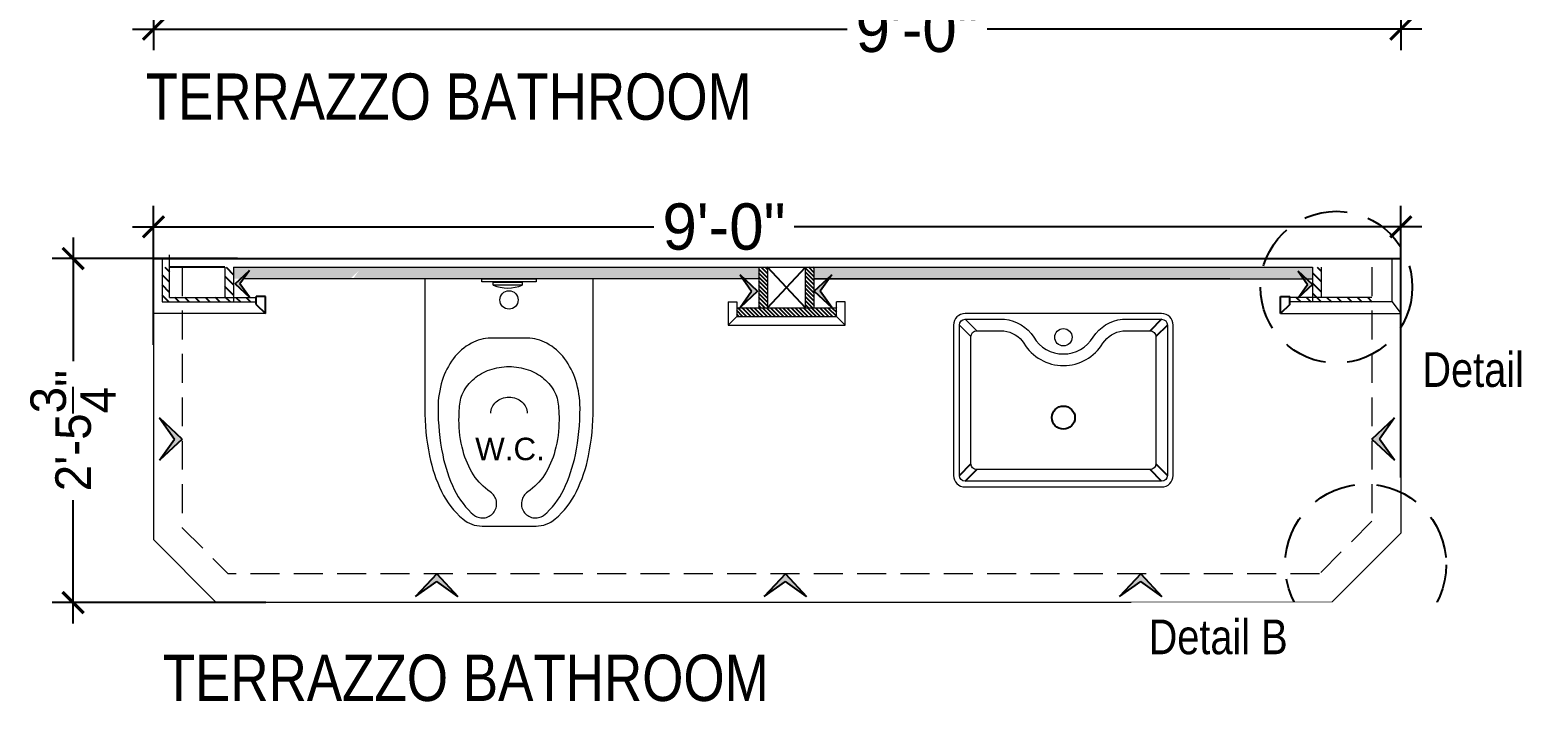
# Model space of a CAD drawing. Header units: inches. Extents: x -137722 to 81594, y -22256 to -1207.
# Drawn here: x -62770.7 to -62641.5, y -2147.6 to -2087.5 of the extents above; entities that cross this region are included whole.
import ezdxf

# ---------------------------------------------------------------- set-up
doc = ezdxf.new("R2010")
doc.units = ezdxf.units.IN
doc.header["$LTSCALE"] = 0.05
doc.header["$MEASUREMENT"] = 0
doc.header["$PDMODE"] = 3
doc.header["$PDSIZE"] = -4
doc.linetypes.add('A2-XREF-115_FURN$0$HIDDEN', pattern=[0.375, 0.25, -0.125])
doc.linetypes.add('DASHED2', pattern=[0.375, 0.25, -0.125])
doc.layers.get('Defpoints').update_dxf_attribs({"linetype": 'DASHED2'})
for name, color, linetype in [('Civil Dimension - Text', 7, 'Continuous'), ('Flooring Hatch', 251, 'Continuous'), ('Furniture Layout', 6, 'Continuous'), ('HATCH', 251, 'Continuous'), ('T-furniture', 7, 'Continuous'), ('text', 176, 'Continuous'), ('Vector Graphics', 7, 'Continuous')]:
    doc.layers.add(name, color=color, linetype=linetype)
doc.layers.add('FURNITURE', color=36, linetype='Continuous', lineweight=18)
doc.styles.add('4MMOF3-8', font='ARIALN.TTF', dxfattribs={"height": 5.12})
doc.styles.add('9-128OF1-4', font='stylu.ttf')
doc.styles.add('times', font='arial.ttf')
doc.dimstyles.new('DIM 1-4', dxfattribs={"dimtxt": 3.0792, "dimasz": 1.82, "dimexe": 1.82, "dimexo": 0, "dimgap": 0.09, "dimtad": 0, "dimzin": 0, "dimdsep": 46, "dimlunit": 4, "dimtxsty": '9-128OF1-4', "dimblk": 'ARCHTICK', "dimcen": 1.8125, "dimdle": 1.82, "dimclrd": 8, "dimclre": 8, "dimadec": 0, "dimazin": 0, "dimtfac": 1, "dimtofl": 0, "dimtmove": 0, "dimatfit": 3, "dimldrblk": 'OPEN90', "dimfxl": 1, "dimtolj": 1, "dimtzin": 0, "dimlwd": -1, "dimarcsym": 0})
pattern_1 = [(320, (-54348.9169, -68855.6186), (-0.123527825, -1.411929493), [0.147637795, -1.624015748]), (265, (-54348.9169, -68855.6186), (1.480693177, 0.273132546), [0.118110236, -1.299212598]), (10.4514445, (-54348.9271, -68855.7363), (1.357165337, -1.138796942), [0.12547282, -1.380201008]), (316.1842, (-54348.5232, -68855.6186), (-0.325825356, -2.10086876), [0.22145669, -2.43602362]), (6.6356355, (-54348.5503, -68855.7937), (1.9175563, -1.83988572), [0.188209335, -2.07030268]), (261.184164, (-54348.5232, -68855.6186), (1.9175563, -1.83988572), [0.177165354, -1.9488189]), (291, (-54348.6216, -68855.8155), (-0.792556871, -1.175013882), [0.147637795, -1.624015748]), (236, (-54348.6216, -68855.8155), (1.42746072, -0.47896719), [0.118110236, -1.299212598]), (341.4514447, (-54348.6876, -68855.9134), (0.634903844, -1.653981057), [0.125472815, -1.380201008]), (307.5, (-54348.91685, -68855.6186), (0.655302862, -0.023936723), [0, -1.283464567, 0, -1.318897638, 0, -1.304133858]), (277.5, (-54348.91685, -68855.6186), (0.776401008, -0.51785342), [0, -0.751968504, 0, -1.253937008, 0, -0.497047244]), (237.5, (-54348.91685, -68855.17964), (-0.044399354, -1.0508315673), [0, -0.492125984, 0, -1.535433071, 0, -2.037401575]), (227.5, (-54348.9169, -68854.9828), (0.197057052, -1.14800427), [0, -0.63976378, 0, -1.01968504, 0, -1.446850394])]
pattern_2 = [(315, (-54341.78057, -68855.6186), (0.441941738, 0.441941738), [])]
pattern_3 = [(315, (-54358.39426, -68855.6186), (0.441941738, 0.441941738), [])]

# ---------------------------------------------------------------- blocks, each defined once
blk = doc.blocks.new('adwawd')
at = {"layer": 'Flooring Hatch', "ltscale": 50, "true_color": 0xcd6928, "transparency": 33554687}
h = blk.add_hatch(color=32, dxfattribs=at)
h.dxf.hatch_style = 1
h.paths.add_polyline_path([(-77941.34, -7094.04), (-77946.01, -7099.05), (-77941.34, -7095.73), (-77936.68, -7099.05)])
at = {"layer": 'Civil Dimension - Text', "color": 2, "ltscale": 50}
for p, q in [((-77941.34, -7094.04), (-77946.01, -7099.05)), ((-77946.01, -7099.05), (-77941.34, -7095.73)), ((-77941.34, -7094.04), (-77936.68, -7099.05)), ((-77936.68, -7099.05), (-77941.34, -7095.73))]:
    blk.add_line(p, q, dxfattribs=at)
blk = doc.blocks.new('_ArchTick')
at = {"color": 0, "const_width": 0.15}
blk.add_lwpolyline([(-0.5, -0.5), (0.5, 0.5)], dxfattribs=at)
blk = doc.blocks.new('*D446')
at = {"layer": 'Civil Dimension - Text', "color": 8, "lineweight": -2, "ltscale": 50, "transparency": 16777216}
for p, q in [((-62760, -2077.29), (-62760, -2089.31)), ((-62652.08, -2077.29), (-62652.08, -2089.31))]:
    blk.add_line(p, q, dxfattribs=at)
at = {"layer": 'Civil Dimension - Text', "color": 8, "ltscale": 50, "transparency": 16777216}
for p, q in [((-62761.82, -2087.49), (-62699.99, -2087.49)), ((-62650.26, -2087.49), (-62687.87, -2087.49))]:
    blk.add_line(p, q, dxfattribs=at)
at = {"layer": 'Defpoints', "color": 0, "ltscale": 50, "transparency": 16777216}
for p in [(-62760, -2077.29), (-62652.08, -2077.29), (-62652.08, -2087.49)]:
    blk.add_point(p, dxfattribs=at)
at = {"layer": 'Civil Dimension - Text', "color": 8, "ltscale": 50, "transparency": 16777216, "xscale": 1.82, "yscale": 1.82, "zscale": 1.82, "rotation": 180}
blk.add_blockref('_ArchTick', (-62760, -2087.49), dxfattribs=at)
at = {"layer": 'Civil Dimension - Text', "color": 8, "ltscale": 50, "transparency": 16777216, "xscale": 1.82, "yscale": 1.82, "zscale": 1.82}
blk.add_blockref('_ArchTick', (-62652.08, -2087.49), dxfattribs=at)
at = {"layer": 'Civil Dimension - Text', "color": 0, "ltscale": 50, "transparency": 16777216, "insert": (-62693.93, -2087.49), "char_height": 4, "attachment_point": 5, "style": '9-128OF1-4'}
blk.add_mtext('\\A1;9\'-0"', dxfattribs=at)
blk = doc.blocks.new('_Open90')
at = {"color": 0, "linetype": 'ByBlock', "lineweight": -2}
for p, q in [((0, 0), (-1, 0)), ((-0.5, 0.5), (0, 0)), ((0, 0), (-0.5, -0.5))]:
    blk.add_line(p, q, dxfattribs=at)
blk = doc.blocks.new('*D447')
at = {"layer": 'Civil Dimension - Text', "color": 8, "ltscale": 50, "transparency": 16777216}
for p, q in [((-62766.96, -2105.5), (-62766.96, -2116.19)), ((-62766.96, -2138.89), (-62766.96, -2128.21))]:
    blk.add_line(p, q, dxfattribs=at)
at = {"layer": 'Civil Dimension - Text', "color": 8, "lineweight": -2, "ltscale": 50, "transparency": 16777216}
for p, q in [((-62752.74, -2107.32), (-62768.78, -2107.32)), ((-62750.27, -2137.07), (-62768.78, -2137.07))]:
    blk.add_line(p, q, dxfattribs=at)
at = {"layer": 'Defpoints', "color": 0, "ltscale": 50, "transparency": 16777216}
for p in [(-62752.74, -2107.32), (-62766.96, -2137.07), (-62750.27, -2137.07)]:
    blk.add_point(p, dxfattribs=at)
at = {"layer": 'Civil Dimension - Text', "color": 8, "ltscale": 50, "transparency": 16777216, "xscale": 1.82, "yscale": 1.82, "zscale": 1.82}
for p, rotation in [((-62766.96, -2107.32), 90), ((-62766.96, -2137.07), 270)]:
    blk.add_blockref('_ArchTick', p, dxfattribs=dict(at, rotation=rotation))
at = {"layer": 'Civil Dimension - Text', "ltscale": 50, "transparency": 16777216, "insert": (-62766.96, -2122.2), "char_height": 3.0792, "attachment_point": 5, "rotation": 90, "style": '9-128OF1-4'}
blk.add_mtext('\\A1;2\'-5{\\H1x;\\S3/4;}"', dxfattribs=at)
blk = doc.blocks.new('*D586')
at = {"layer": 'Civil Dimension - Text', "color": 8, "lineweight": -2, "ltscale": 50, "transparency": 16777216}
for p, q in [((-62760, -2114.79), (-62760, -2102.76)), ((-62652.08, -2114.79), (-62652.08, -2102.76))]:
    blk.add_line(p, q, dxfattribs=at)
at = {"layer": 'Civil Dimension - Text', "color": 8, "ltscale": 50, "transparency": 16777216}
for p, q in [((-62761.82, -2104.58), (-62716.7, -2104.58)), ((-62650.26, -2104.58), (-62704.58, -2104.58))]:
    blk.add_line(p, q, dxfattribs=at)
at = {"layer": 'Defpoints', "color": 0, "ltscale": 50, "transparency": 16777216}
for p in [(-62652.08, -2104.58), (-62760, -2114.79), (-62652.08, -2114.79)]:
    blk.add_point(p, dxfattribs=at)
at = {"layer": 'Civil Dimension - Text', "color": 8, "ltscale": 50, "transparency": 16777216, "xscale": 1.82, "yscale": 1.82, "zscale": 1.82, "rotation": 180}
blk.add_blockref('_ArchTick', (-62760, -2104.58), dxfattribs=at)
at = {"layer": 'Civil Dimension - Text', "color": 8, "ltscale": 50, "transparency": 16777216, "xscale": 1.82, "yscale": 1.82, "zscale": 1.82}
blk.add_blockref('_ArchTick', (-62652.08, -2104.58), dxfattribs=at)
at = {"layer": 'Civil Dimension - Text', "color": 0, "ltscale": 50, "transparency": 16777216, "insert": (-62710.64, -2104.58), "char_height": 4, "attachment_point": 5, "style": '9-128OF1-4'}
blk.add_mtext('\\A1;9\'-0"', dxfattribs=at)

msp = doc.modelspace()

# ---------------------------------------------------------------- hatches: boundary and pattern name
at = {"layer": 'HATCH', "ltscale": 50, "true_color": 0xb3691e}
h = msp.add_hatch(dxfattribs=at)
h.set_pattern_fill('ANSI31', color=32, scale=5, angle=270)
h.set_pattern_definition(pattern_3)
h.paths.add_polyline_path([(-62753.0749, -2108.073), (-62753.8249, -2108.073), (-62753.8249, -2110.695), (-62758.6206, -2110.695), (-62758.6206, -2108.073), (-62759.2637, -2108.073), (-62759.2637, -2111.073), (-62753.0749, -2111.073)])
at = {"layer": 'HATCH', "ltscale": 50, "true_color": 0x939598}
h = msp.add_hatch(dxfattribs=at)
h.set_pattern_fill('AR-CONC', color=252, scale=0.19685, angle=270)
h.set_pattern_definition(pattern_1)
h.paths.add_polyline_path([(-62707.6334, -2108.073), (-62707.6334, -2109.073), (-62708.8791, -2109.073), (-62709.2573, -2108.7212), (-62709.0071, -2109.073), (-62742.7294, -2109.073), (-62742.2188, -2108.3553), (-62742.9905, -2109.073), (-62753.0749, -2109.073), (-62753.0749, -2108.073), (-62723.6257, -2108.073)])
at = {"layer": 'HATCH', "ltscale": 50, "true_color": 0x944942}
h = msp.add_hatch(dxfattribs=at)
h.set_pattern_fill('ANSI31', color=15, scale=2, angle=270)
h.set_pattern_definition([(315, (-54325.85912, -67278.80814), (0.1767766953, 0.1767766953), [])])
h.paths.add_polyline_path([(-62707.6334, -2108.073), (-62706.8834, -2108.073), (-62706.8834, -2111.573), (-62707.6334, -2111.573)])
h = msp.add_hatch(dxfattribs=at)
h.set_pattern_fill('ANSI31', color=15, scale=2, angle=270)
h.set_pattern_definition([(315, (-54325.85912, -67280.68227), (0.1767766953, 0.1767766953), [])])
h.paths.add_polyline_path([(-62702.8275, -2111.573), (-62703.5775, -2111.573), (-62703.5775, -2108.073), (-62702.8275, -2108.073)])
at = {"layer": 'HATCH', "ltscale": 50, "true_color": 0x939598}
h = msp.add_hatch(dxfattribs=at)
h.set_pattern_fill('AR-CONC', color=252, scale=0.19685, angle=270)
h.set_pattern_definition(pattern_1)
h.paths.add_polyline_path([(-62701.5596, -2109.073), (-62701.3094, -2108.7212), (-62701.6876, -2109.073), (-62702.8275, -2109.073), (-62702.8275, -2108.073), (-62684.5522, -2108.073), (-62659.7271, -2108.073), (-62659.7271, -2109.073)])
at = {"layer": 'HATCH', "ltscale": 50, "true_color": 0xb3691e}
h = msp.add_hatch(dxfattribs=at)
h.set_pattern_fill('ANSI31', color=32, scale=5, angle=270)
h.set_pattern_definition(pattern_2)
h.paths.add_polyline_path([(-62659.7271, -2108.073), (-62658.9771, -2108.073), (-62658.9771, -2110.695), (-62654.5769, -2110.695), (-62654.5769, -2111.073), (-62659.7271, -2111.073)])
h = msp.add_hatch(dxfattribs=at)
h.set_pattern_fill('ANSI31', color=32, scale=5, angle=270)
h.set_pattern_definition(pattern_3)
h.paths.add_polyline_path([(-62753.0749, -2110.695), (-62753.0749, -2111.073), (-62751.1123, -2111.073), (-62751.1123, -2110.695)])
h = msp.add_hatch(dxfattribs=at)
h.set_pattern_fill('ANSI31', color=32, scale=5, angle=270)
h.set_pattern_definition(pattern_2)
h.paths.add_polyline_path([(-62659.7271, -2110.695), (-62659.7271, -2111.073), (-62661.6897, -2111.073), (-62661.6897, -2110.695)])
h = msp.add_hatch(dxfattribs=at)
h.set_pattern_fill('ANSI31', color=32, scale=5, angle=270)
h.set_pattern_definition(pattern_2)
h.paths.add_polyline_path([(-62661.6897, -2110.695), (-62661.6897, -2111.073), (-62659.7271, -2111.073), (-62659.7271, -2110.695)])
at = {"layer": 'HATCH', "ltscale": 50, "true_color": 0x944942}
h = msp.add_hatch(dxfattribs=at)
h.set_pattern_fill('ANSI31', color=15, scale=2, angle=270)
h.set_pattern_definition([(315, (-54325.85912, -67279.7111), (0.1767766953, 0.1767766953), [])])
h.paths.add_polyline_path([(-62709.5434, -2112.323), (-62709.5434, -2111.573), (-62700.9175, -2111.573), (-62700.9175, -2112.323)])

# ---------------------------------------------------------------- linework, layer by layer
at = {"ltscale": 50}
for p, q in [((-62760.0137, -2107.323), (-62652.0769, -2107.323)), ((-62753.8249, -2108.073), (-62758.6206, -2108.073))]:
    msp.add_line(p, q, dxfattribs=at)
at = {"color": 9, "ltscale": 10}
for points in [[(-62672.7773, -2112.573), (-62673.7773, -2113.573)], [(-62672.2773, -2113.073), (-62673.2773, -2114.073)], [(-62690.2773, -2126.073), (-62689.2773, -2125.073)], [(-62672.2773, -2126.073), (-62673.2773, -2125.073)], [(-62689.7773, -2126.573), (-62688.7773, -2125.573)], [(-62672.7773, -2126.573), (-62673.7773, -2125.573)]]:
    msp.add_lwpolyline(points, dxfattribs=at)
at = {"linetype": 'A2-XREF-115_FURN$0$HIDDEN', "ltscale": 300}
for centre, radius in [((-62657.6544, -2109.7985), 6.5649), ((-62655.1237, -2133.7934), 6.9662)]:
    msp.add_circle(centre, radius, dxfattribs=at)
at = {"ltscale": 10}
msp.add_circle((-62681.2773, -2121.073), 1, dxfattribs=at)
at = {"layer": 'Civil Dimension - Text', "ltscale": 50}
for p, q in [((-62703.5775, -2111.573), (-62706.8834, -2108.073)), ((-62706.8834, -2111.573), (-62703.5775, -2108.073))]:
    msp.add_line(p, q, dxfattribs=at)
at = {"layer": 'FURNITURE', "color": 36, "ltscale": 50}
for p, q in [((-62758.6206, -2110.695), (-62758.6206, -2106.9958)), ((-62753.8249, -2108.073), (-62753.8249, -2110.695)), ((-62753.0749, -2108.073), (-62753.0749, -2111.073)), ((-62659.7271, -2108.073), (-62659.7271, -2111.073)), ((-62658.9771, -2108.073), (-62658.9771, -2110.695))]:
    msp.add_line(p, q, dxfattribs=at)
at = {"layer": 'FURNITURE', "color": 6, "ltscale": 50}
for p, q in [((-62760.0137, -2107.323), (-62760.0137, -2131.6271)), ((-62759.2637, -2107.323), (-62759.2637, -2111.073)), ((-62652.8269, -2111.073), (-62652.8269, -2107.323)), ((-62652.0769, -2107.323), (-62652.0769, -2131.073)), ((-62707.6334, -2109.073), (-62752.2068, -2109.073)), ((-62702.8275, -2109.073), (-62666.8634, -2109.073)), ((-62702.8275, -2109.073), (-62666.8634, -2109.073)), ((-62666.8634, -2109.073), (-62702.8275, -2109.073)), ((-62702.8275, -2109.073), (-62659.7271, -2109.073)), ((-62759.2637, -2111.073), (-62751.1123, -2111.073)), ((-62750.3249, -2111.073), (-62750.3249, -2112.073)), ((-62710.2934, -2111.073), (-62710.2934, -2113.073)), ((-62710.2934, -2111.073), (-62709.5434, -2111.073)), ((-62709.5434, -2111.073), (-62709.5434, -2112.323)), ((-62700.9175, -2112.323), (-62700.9175, -2111.073)), ((-62700.1675, -2111.073), (-62700.9175, -2111.073)), ((-62700.1675, -2113.073), (-62700.1675, -2111.073)), ((-62662.4771, -2111.073), (-62662.4771, -2112.073)), ((-62662.4771, -2111.073), (-62662.4771, -2112.073)), ((-62652.8269, -2111.073), (-62661.6897, -2111.073)), ((-62653.5383, -2111.073), (-62661.6897, -2111.073)), ((-62652.8269, -2111.073), (-62652.0769, -2112.073)), ((-62750.3249, -2112.073), (-62760.0137, -2112.073)), ((-62750.3249, -2112.073), (-62760.0137, -2112.073)), ((-62709.5434, -2112.323), (-62710.2934, -2113.073)), ((-62709.5434, -2112.323), (-62700.9175, -2112.323)), ((-62700.9175, -2112.323), (-62700.1675, -2113.073)), ((-62662.4771, -2112.073), (-62652.0769, -2112.073)), ((-62662.4771, -2112.073), (-62652.0769, -2112.073)), ((-62662.4771, -2112.073), (-62652.7883, -2112.073)), ((-62662.4771, -2112.073), (-62652.7883, -2112.073)), ((-62710.2934, -2113.073), (-62700.1675, -2113.073)), ((-62760.0137, -2131.6271), (-62754.5679, -2137.073)), ((-62652.0769, -2131.073), (-62658.0769, -2137.073)), ((-62658.0769, -2137.073), (-62754.5679, -2137.073))]:
    msp.add_line(p, q, dxfattribs=at)
at = {"layer": 'FURNITURE', "color": 6, "linetype": 'A2-XREF-115_FURN$0$HIDDEN', "ltscale": 200}
for p, q in [((-62757.5137, -2108.073), (-62757.5137, -2130.5915)), ((-62654.5769, -2108.073), (-62654.5769, -2130.0374)), ((-62654.5769, -2130.0374), (-62659.1124, -2134.573)), ((-62757.5137, -2130.5915), (-62753.5323, -2134.573)), ((-62659.1124, -2134.573), (-62753.5323, -2134.573))]:
    msp.add_line(p, q, dxfattribs=at)
at = {"layer": 'FURNITURE', "ltscale": 50}
for p, q in [((-62753.0749, -2108.073), (-62659.7271, -2108.073)), ((-62707.6334, -2108.073), (-62707.6334, -2111.573)), ((-62706.8834, -2108.073), (-62706.8834, -2111.573)), ((-62703.5775, -2111.573), (-62703.5775, -2108.073)), ((-62702.8275, -2111.573), (-62702.8275, -2108.073)), ((-62702.8275, -2109.073), (-62668.3485, -2109.073)), ((-62702.8275, -2109.073), (-62668.3485, -2109.073)), ((-62758.6206, -2110.695), (-62751.1123, -2110.695)), ((-62654.5769, -2110.695), (-62661.6897, -2110.695)), ((-62709.5434, -2111.573), (-62700.9175, -2111.573))]:
    msp.add_line(p, q, dxfattribs=at)
at = {"layer": 'FURNITURE', "color": 6, "ltscale": 50}
for points in [[(-62736.5318, -2120.2488, 0.04964787), (-62736.1205, -2124.3809, 0.06346019), (-62735.081, -2127.4642, 0.103485), (-62733.2453, -2129.8383, 0.17845785), (-62731.5784, -2130.4529), (-62726.908, -2130.4529, 0.17845785), (-62725.241, -2129.8383, 0.103485), (-62723.4054, -2127.4642, 0.06346019), (-62722.3659, -2124.3809, 0.04964787), (-62721.9546, -2120.2488), (-62721.9546, -2109.073), (-62736.5318, -2109.073)], [(-62689.7773, -2127.073), (-62672.7773, -2127.073, 0.41421356), (-62671.7773, -2126.073), (-62671.7773, -2113.073, 0.41421356), (-62672.7773, -2112.073), (-62689.7773, -2112.073, 0.41421356), (-62690.7773, -2113.073), (-62690.7773, -2126.073, 0.41421356)], [(-62676.1718, -2112.573), (-62672.7773, -2112.573, -0.41421356), (-62672.2773, -2113.073), (-62672.2773, -2126.073, -0.41421356), (-62672.7773, -2126.573), (-62689.7773, -2126.573, -0.41421356), (-62690.2773, -2126.073), (-62690.2773, -2113.073, -0.41421356), (-62689.7773, -2112.573), (-62686.3828, -2112.573, -0.23340418), (-62683.8463, -2114.1222, 0.26284943), (-62681.2773, -2115.573, 0.26284943), (-62678.7083, -2114.1222, -0.23340418)], [(-62676.1229, -2113.573), (-62673.7773, -2113.573, -0.41421356), (-62673.2773, -2114.073), (-62673.2773, -2125.073, -0.41421356), (-62673.7773, -2125.573), (-62688.7773, -2125.573, -0.41421356), (-62689.2773, -2125.073), (-62689.2773, -2114.073, -0.41421356), (-62688.7773, -2113.573), (-62686.4317, -2113.573, -0.22783379), (-62684.6963, -2114.6491, 0.2620272), (-62681.2773, -2116.573, 0.2620272), (-62677.8583, -2114.6491, -0.22783379)], [(-62726.2483, -2129.5369, 0.103485), (-62724.512, -2127.2911, 0.06346019), (-62723.5045, -2124.3028, 0.04964787), (-62723.1009, -2120.2488, 0.07585802), (-62723.4642, -2117.8682, 0.08606917), (-62724.4357, -2115.9771, 0.10598536), (-62725.9844, -2114.637, 0.12620097), (-62727.6581, -2114.2077), (-62730.8283, -2114.2077, 0.12620097), (-62732.502, -2114.637, 0.10598536), (-62734.0507, -2115.9771, 0.08606917), (-62735.0222, -2117.8682, 0.07585802), (-62735.3854, -2120.2488, 0.04964787), (-62734.9819, -2124.3028, 0.06346019), (-62733.9744, -2127.2911, 0.103485), (-62732.238, -2129.5369, 0.09751124), (-62731.7904, -2129.7246, 0.09807999), (-62731.3077, -2129.7281, 0.09889518), (-62730.8611, -2129.5468, 0.09947943), (-62730.5208, -2129.2095, 0.09947943), (-62730.3372, -2128.7669, 0.09889518), (-62730.3383, -2128.285, 0.09807999), (-62730.524, -2127.8394, 0.09751124), (-62730.8671, -2127.496, -0.10244472), (-62732.3043, -2126.0289, -0.0778842), (-62733.2207, -2123.9516, -0.0650958), (-62733.5722, -2121.2629, -0.02428356), (-62733.523, -2120.2488, -0.11533072), (-62733.21, -2118.9102, -0.10394608), (-62732.2695, -2117.7143, -0.09107141), (-62730.9136, -2116.9459, -0.08367513), (-62729.2432, -2116.6644, -0.08367513), (-62727.5728, -2116.9459, -0.09107141), (-62726.2169, -2117.7143, -0.10394608), (-62725.2763, -2118.9102, -0.11533072), (-62724.9634, -2120.2488, -0.02428356), (-62724.9141, -2121.2629, -0.0650958), (-62725.2657, -2123.9516, -0.0778842), (-62726.1821, -2126.0289, -0.10244472), (-62727.6193, -2127.496, 0.09751124), (-62727.9624, -2127.8394, 0.09807999), (-62728.1481, -2128.285, 0.09889518), (-62728.1492, -2128.7669, 0.09947943), (-62727.9656, -2129.2095, 0.09947943), (-62727.6252, -2129.5468, 0.09889518), (-62727.1787, -2129.7281, 0.09807999), (-62726.696, -2129.7246, 0.09751124)]]:
    msp.add_lwpolyline(points, format="xyb", close=True, dxfattribs=at)
for points in [[(-62731.5998, -2109.3469), (-62731.5998, -2109.073), (-62726.8866, -2109.073), (-62726.8866, -2109.3469)], [(-62730.6152, -2109.6209), (-62730.6152, -2109.3506), (-62728.0936, -2109.3506), (-62728.0936, -2109.6209)]]:
    msp.add_lwpolyline(points, close=True, dxfattribs=at)
for points in [[(-62666.8634, -2109.073), (-62702.8275, -2109.073)], [(-62690.2773, -2113.073), (-62689.2773, -2114.073)], [(-62689.7773, -2112.573), (-62688.7773, -2113.573)]]:
    msp.add_lwpolyline(points, dxfattribs=at)
msp.add_lwpolyline([(-62730.8283, -2120.6959, -0.11106449), (-62730.7111, -2120.1751, -0.10284102), (-62730.364, -2119.716, -0.09301104), (-62729.8592, -2119.4182, -0.08708208), (-62729.2432, -2119.3101, -0.08708208), (-62728.6272, -2119.4182, -0.09301104), (-62728.1224, -2119.716, -0.10284102), (-62727.7752, -2120.1751, -0.11106449), (-62727.6581, -2120.6959, -0.11106449)], format="xyb", dxfattribs=at)
for centre, radius in [((-62729.2432, -2110.8983), 0.7925), ((-62681.2773, -2114.1222), 0.75)]:
    msp.add_circle(centre, radius, dxfattribs=at)
msp.add_arc((-62729.3544, -2106.5739), 3.2975, 247.521227, 292.478773, dxfattribs=at)
at = {"layer": 'Furniture Layout', "ltscale": 50}
for p, q in [((-62751.1123, -2111.2856), (-62751.1123, -2110.6045)), ((-62750.3249, -2110.6045), (-62751.1123, -2110.6045)), ((-62750.3249, -2112.073), (-62750.3249, -2110.6045)), ((-62662.4771, -2112.073), (-62662.4771, -2110.6045)), ((-62662.4771, -2110.6045), (-62661.6897, -2110.6045)), ((-62662.4771, -2112.073), (-62662.4771, -2110.6045)), ((-62662.4771, -2110.6045), (-62661.6897, -2110.6045)), ((-62661.6897, -2111.2856), (-62661.6897, -2110.6045)), ((-62661.6897, -2111.2856), (-62661.6897, -2110.6045)), ((-62751.1123, -2111.2856), (-62750.3249, -2112.073)), ((-62661.6897, -2111.2856), (-62662.4771, -2112.073)), ((-62661.6897, -2111.2856), (-62662.4771, -2112.073))]:
    msp.add_line(p, q, dxfattribs=at)
at = {"layer": 'Vector Graphics', "color": 1, "linetype": 'Continuous', "ltscale": 3}
msp.add_line((-62652.0769, -2126.2458), (-62652.0769, -2106.9958), dxfattribs=at)

# ---------------------------------------------------------------- block references
at = {"layer": 'Civil Dimension - Text'}
for p, xscale, yscale, zscale, rotation in [((-64514.6669, 17246.3505), 0.2483388566316006, 0.2483388566316006, 0.2483388566316006, 90.00000000000004), ((-60898.002, 17246.2912), -0.2483388566316006, 0.2483388566316006, 0.2483388566316006, 270), ((-60560.6094, -25700.393), 0.3026668380721919, 0.3026668380721919, 0.3026668380721919, 270), ((-64849.9573, -25700.393), -0.3026668380721919, 0.3026668380721919, 0.3026668380721919, 90), ((-59977.9388, 28415.9334), -0.391818498610159, 0.391818498610159, 0.3918184986101589, 270), ((-65434.1519, 28415.9334), 0.391818498610159, 0.391818498610159, 0.391818498610159, 90.00000000000004)]:
    msp.add_blockref('adwawd', p, dxfattribs=dict(at, xscale=xscale, yscale=yscale, zscale=zscale, rotation=rotation))
at = {"layer": 'Civil Dimension - Text', "xscale": 0.391818498610159, "yscale": 0.391818498610159, "zscale": 0.391818498610159}
for p in [(-32196.6374, 645.002), (-32166.4734, 645.002), (-32135.7294, 645.002)]:
    msp.add_blockref('adwawd', p, dxfattribs=at)

# ---------------------------------------------------------------- texts
at = {"layer": 'T-furniture', "color": 1, "insert": (-62729.5333, -2122.8124), "char_height": 1.943628, "width": 18.414923, "attachment_point": 2, "style": 'times'}
msp.add_mtext('{\\C7; W.C.}', dxfattribs=at)
at = {"layer": 'text', "ltscale": 50, "insert": (-62688.1164, -2094.0746), "char_height": 3, "attachment_point": 4, "style": '4MMOF3-8', "bg_fill": 2}
msp.add_mtext_dynamic_manual_height_columns('\\pi66.07522;{\\fStylus BT|b0|i0|c0|p34;SIDE ELEVATION}', width=164.542099, gutter_width=15.396, heights=[0], dxfattribs=at)
at = {"layer": 'text', "ltscale": 50, "insert": (-62766.3548, -2143.605), "char_height": 4, "width": 66.281096, "attachment_point": 4, "style": '4MMOF3-8', "bg_fill": 2}
msp.add_mtext('\\pi7.1501;TERRAZZO BATHROOM', dxfattribs=at)

# ---------------------------------------------------------------- dimensions: what is measured, and where the dimension line sits
at = {"layer": 'Civil Dimension - Text', "ltscale": 50}
for base, p1, p2, picture, middle in [((-62652.0769, -2087.4931), (-62759.9986, -2077.2852), (-62652.0769, -2077.2852), '*D446', (-62693.934, -2087.4931)), ((-62652.0769, -2104.5805), (-62759.9986, -2114.7884), (-62652.0769, -2114.7884), '*D586', (-62710.6396, -2104.5805))]:
    dim = msp.add_linear_dim(base=base, p1=p1, p2=p2, text='9\'-0"', dimstyle='DIM 1-4', override={"dimtxt": 4, "dimdec": 3, "dimtdec": 3, "dimtmove": 1, "dimfxl": 0, "dimfrac": 1, "dimarcsym": 1}, dxfattribs=at)
    dim.commit()
    dim.dimension.update_dxf_attribs({"geometry": picture, "text_midpoint": middle, "dimtype": 160})
dim = msp.add_linear_dim(base=(-62766.96, -2137.073), p1=(-62752.7446, -2107.323), p2=(-62750.2746, -2137.073), angle=90, dimstyle='DIM 1-4', override={"dimclrt": 256, "dimfxl": 0, "dimarcsym": 1}, dxfattribs=at)
dim.commit()
dim.dimension.update_dxf_attribs({"geometry": '*D447', "text_midpoint": (-62766.96, -2122.198)})

# ---------------------------------------------------------------- next in the draw order: texts
at = {"layer": 'text', "ltscale": 50, "insert": (-62767.8321, -2093.347), "char_height": 4, "width": 66.281096, "attachment_point": 4, "style": '4MMOF3-8', "bg_fill": 2}
msp.add_mtext('\\pi7.1501;TERRAZZO BATHROOM', dxfattribs=at)
at = {"layer": 'text', "ltscale": 50, "char_height": 3, "attachment_point": 4, "style": '4MMOF3-8', "bg_fill": 2}
for s, insert in [('{\\C242;\\c2564301;Detail A}', (-62650.212, -2116.94)), ('{\\C242;\\c2564301;Detail B}', (-62673.9014, -2140.0539))]:
    msp.add_mtext_dynamic_manual_height_columns(s, width=69.876759, gutter_width=15.396, heights=[0], dxfattribs=dict(at, insert=insert))

doc.saveas('drawing.dxf')
